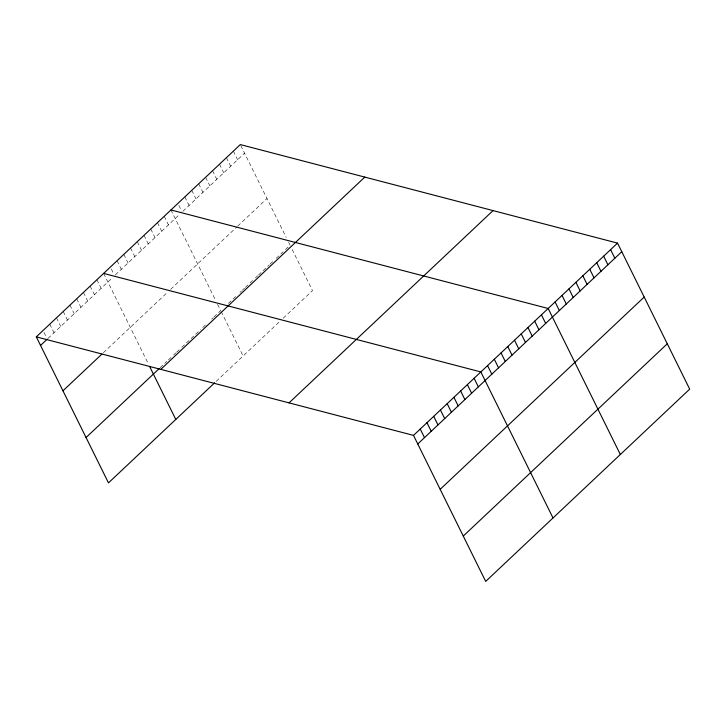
<?xml version="1.0" encoding="UTF-8"?>
<svg xmlns="http://www.w3.org/2000/svg" width="726" height="726" viewBox="0 0 726 726"><rect width="100%" height="100%" fill="white"/><g stroke="black" fill="none" stroke-linecap="round" stroke-linejoin="round"><path stroke-width="0.54" stroke-dasharray="3.63 2.72" d="M48.025 338.398L112.358 277.768M115.352 274.945L179.821 214.188M182.907 211.284L244.562 153.177M103.355 352.736L167.688 292.106M170.683 289.284L236.921 226.857M237.683 226.131L266.977 198.525M160.11 367.737L166.844 361.394M168.341 359.978L172.08 356.457M173.578 355.041L175.819 352.927M176.572 352.228L180.311 348.698M181.809 347.291L200.503 329.668M202.754 327.553L207.237 323.315M211.729 319.086L213.226 317.679M213.97 316.972L220.704 310.628L216.856 302.842M228.409 303.368L236.894 295.373M239.97 292.469L241.513 291.017M242.284 290.291L244.598 288.113M245.37 287.387L248.446 284.483M249.989 283.022L253.846 279.392M255.389 277.94L257.703 275.762M258.474 275.036L269.264 264.863M270.027 264.137L273.112 261.233M276.198 258.329L283.131 251.795M285.445 249.608L290.073 245.252L288.63 242.33M216.194 381.359L280.118 321.119M283.194 318.206L312.489 290.609L290.999 247.139M240.787 145.536L286.216 237.466M233.382 151.117L237.62 159.711M226.439 157.66L230.686 166.245M219.506 164.194L223.753 172.788M212.564 170.728L216.811 179.322M205.63 177.271L209.878 185.856M198.697 183.805L202.944 192.399M191.755 190.339L196.002 198.933M184.821 196.882L189.069 205.476M178.832 205.331L181.663 211.057M170.946 209.959L215.894 300.891M221.176 311.572L243.119 355.985M164.221 216.303L168.459 224.897M157.488 222.646L161.735 231.24M150.754 228.989L155.001 237.584M144.02 235.333L148.267 243.927M137.287 241.685L141.534 250.27M130.553 248.029L134.8 256.623M123.819 254.372L128.066 262.966M117.086 260.716L121.333 269.31M111.305 268.974L113.655 273.747M103.627 273.412L148.567 364.343M96.894 279.755L101.141 288.349M90.16 286.098L94.407 294.692M83.426 292.442L87.674 301.036M76.693 298.785L80.94 307.379M69.959 305.138L74.206 313.723M63.226 311.481L67.473 320.075M56.501 317.825L60.748 326.419M49.767 324.168L54.014 332.762M43.977 332.426L46.337 337.2"/><path stroke-width="1.09" d="M36.3 336.864L240.315 144.583L617.527 243.11L689.7 389.136L485.685 581.417L413.511 435.391L36.3 336.864L108.473 482.89L214.696 382.774M40.547 345.449L47.281 339.106M62.962 390.806L101.858 354.143M86.058 437.533L159.366 368.445M160.782 369.38L364.797 177.099M289.039 402.876L493.045 210.594M413.511 435.391L617.527 243.11M417.759 443.985L621.774 251.704M440.174 489.342L644.189 297.061M463.27 536.069L667.285 343.788M170.946 209.959L548.166 308.486L620.34 454.512M103.627 273.412L480.839 371.939L553.012 517.965M610.593 249.653L614.84 258.238M603.66 256.187L607.907 264.781M596.718 262.73L600.965 271.315M589.784 269.264L594.031 277.858M582.851 275.798L587.089 284.392M575.909 282.341L580.156 290.926M568.975 288.875L573.222 297.469M562.042 295.409L566.28 304.003M555.1 301.952L559.347 310.546M541.433 314.83L545.68 323.424M534.699 321.182L538.946 329.767M527.965 327.526L532.212 336.12M521.232 333.869L525.479 342.463M514.507 340.213L518.745 348.807M507.773 346.556L512.021 355.15M501.04 352.909L505.287 361.494M494.306 359.252L498.553 367.846M487.573 365.595L491.82 374.189M474.105 378.282L478.352 386.876M467.372 384.635L471.619 393.22M460.647 390.978L464.885 399.572M453.913 397.322L458.16 405.916M447.18 403.665L451.427 412.259M440.446 410.009L444.693 418.603M433.712 416.361L437.959 424.946M426.979 422.704L431.226 431.298M420.245 429.048L424.492 437.642M149.529 366.294L175.792 419.437"/></g></svg>
